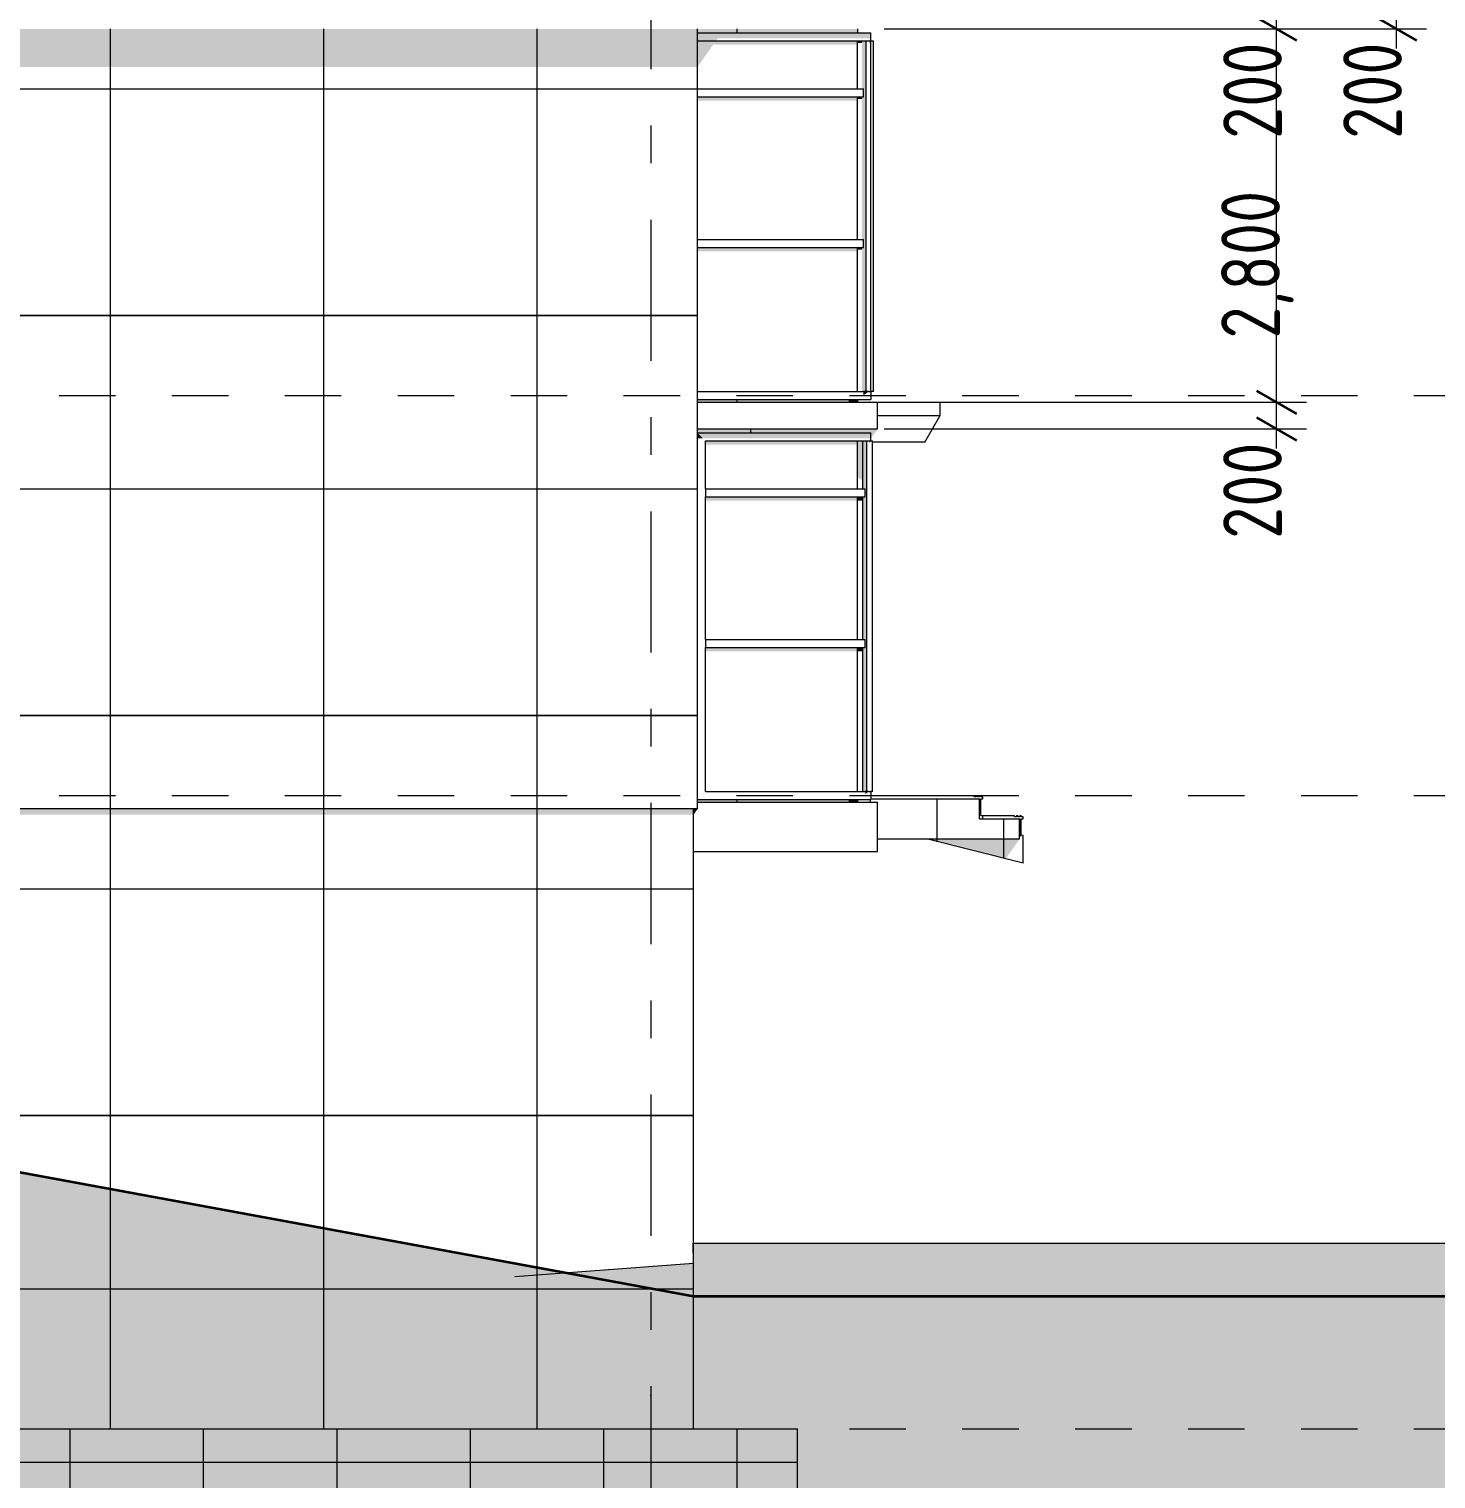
# Model space of a CAD drawing. Header units: millimetres. Extents: x 18162 to 7085488, y 72188 to 247925.
# Drawn here: x 5967295 to 5977845, y 86431 to 97306 of the extents above; entities that cross this region are included whole.
import ezdxf
from ezdxf.enums import TextEntityAlignment as Align

# ---------------------------------------------------------------- set-up
doc = ezdxf.new("R2010")
doc.units = ezdxf.units.MM
doc.header["$MEASUREMENT"] = 0
doc.linetypes.add('Dashed', pattern=[423.333333, 211.666667, -211.666667])
doc.linetypes.add('Double Dashed', pattern=[1093.611073, 529.166651, -211.666656, 141.111112, -211.666656])
for name, color, linetype in [('Drawing & Figure', 7, 'Continuous'), ('Finish - Wall', 7, 'Continuous'), ('Interior - Stair & Railing', 7, 'Continuous'), ('Structural - Bearing', 7, 'Continuous'), ('Structural - Grid', 7, 'Continuous'), ('Structural - Stair & Railing', 7, 'Continuous')]:
    doc.layers.add(name, color=color, linetype=linetype)
doc.styles.add('GENERATED_STYLE_3', font='', dxfattribs={"width": 0.8})
doc.styles.get('GENERATED_STYLE_3').set_extended_font_data('ISOCPEUR MON')
doc.dimstyles.new('GENERATED_STYLE__32', dxfattribs={"dimtxt": 440.00001, "dimasz": 228, "dimexe": 0.18, "dimexo": 50, "dimgap": 0, "dimtad": 1, "dimdec": 0, "dimzin": 0, "dimdsep": 46, "dimtxsty": 'GENERATED_STYLE_3', "dimblk": 'ARROWHEAD_2', "dimblk1": 'ARROWHEAD_2', "dimblk2": 'ARROWHEAD_2', "dimcen": 0.09, "dimclrd": 13, "dimclre": 13, "dimclrt": 13, "dimadec": 0, "dimazin": 0, "dimtfac": 1, "dimtdec": 4, "dimtmove": 0, "dimatfit": 3, "dimfxl": 1, "dimtolj": 1, "dimtzin": 0, "dimarcsym": 0})

# ---------------------------------------------------------------- blocks, each defined once
blk = doc.blocks.new('*X2802', base_point=(6050604, 91556))
at = {"layer": 'Structural - Bearing', "color": 8, "linetype": 'Continuous', "lineweight": 13}
for p, q in [((5967904, 91456), (5967904, 89156)), ((5969504, 91456), (5969504, 89156)), ((5971104, 91456), (5971104, 89156)), ((5966304, 90856), (5967404, 90856)), ((5967404, 90856), (5967904, 90856)), ((5967904, 90856), (5969004, 90856)), ((5969004, 90856), (5969504, 90856)), ((5969504, 90856), (5970604, 90856)), ((5970604, 90856), (5971104, 90856)), ((5971104, 90856), (5972204, 90856)), ((5972204, 90856), (5972278, 90856)), ((5966304, 89156), (5967404, 89156)), ((5967404, 89156), (5966304, 89156)), ((5967904, 89156), (5967404, 89156)), ((5967404, 89156), (5967904, 89156)), ((5967904, 89156), (5969004, 89156)), ((5967904, 89156), (5967904, 88556)), ((5969004, 89156), (5967904, 89156)), ((5969504, 89156), (5969004, 89156)), ((5969004, 89156), (5969504, 89156)), ((5969504, 89156), (5970604, 89156)), ((5969504, 89156), (5969504, 88556)), ((5970604, 89156), (5969504, 89156)), ((5971104, 89156), (5970604, 89156)), ((5970604, 89156), (5971104, 89156)), ((5971104, 89156), (5972204, 89156)), ((5971104, 89156), (5971104, 88556)), ((5972204, 89156), (5971104, 89156)), ((5972278, 89156), (5972204, 89156)), ((5972204, 89156), (5972278, 89156)), ((5967904, 88556), (5967904, 86806)), ((5969504, 88556), (5969504, 86806)), ((5971104, 88556), (5971104, 86806)), ((5966304, 87856), (5967404, 87856)), ((5967404, 87856), (5967904, 87856)), ((5967904, 87856), (5969004, 87856)), ((5969004, 87856), (5969504, 87856)), ((5969504, 87856), (5970604, 87856)), ((5970604, 87856), (5971104, 87856)), ((5971104, 87856), (5972204, 87856)), ((5972204, 87856), (5972278, 87856))]:
    blk.add_line(p, q, dxfattribs=at)
blk = doc.blocks.new('*X2840', base_point=(6050604, 91556))
at = {"layer": 'Structural - Bearing', "color": 8, "linetype": 'Continuous', "lineweight": 13}
for p, q in [((5967904, 97306), (5967904, 95156)), ((5969504, 97306), (5969504, 95156)), ((5971104, 97306), (5971104, 95156)), ((5967021, 96856), (5967404, 96856)), ((5967404, 96856), (5967904, 96856)), ((5967904, 96856), (5969004, 96856)), ((5969004, 96856), (5969504, 96856)), ((5969504, 96856), (5970604, 96856)), ((5970604, 96856), (5971104, 96856)), ((5971104, 96856), (5972204, 96856)), ((5972204, 96856), (5972308, 96856)), ((5967021, 95156), (5967404, 95156)), ((5967404, 95156), (5967021, 95156)), ((5967904, 95156), (5967404, 95156)), ((5967404, 95156), (5967904, 95156)), ((5967904, 95156), (5969004, 95156)), ((5967904, 95156), (5967904, 94556)), ((5969004, 95156), (5967904, 95156)), ((5969504, 95156), (5969004, 95156)), ((5969004, 95156), (5969504, 95156)), ((5969504, 95156), (5970604, 95156)), ((5969504, 95156), (5969504, 94556)), ((5970604, 95156), (5969504, 95156)), ((5971104, 95156), (5970604, 95156)), ((5970604, 95156), (5971104, 95156)), ((5971104, 95156), (5972204, 95156)), ((5971104, 95156), (5971104, 94556)), ((5972204, 95156), (5971104, 95156)), ((5972308, 95156), (5972204, 95156)), ((5972204, 95156), (5972308, 95156)), ((5967904, 94556), (5967904, 94456)), ((5969504, 94556), (5969504, 94456)), ((5971104, 94556), (5971104, 94456))]:
    blk.add_line(p, q, dxfattribs=at)
blk = doc.blocks.new('*X2924', base_point=(6050604, 91556))
at = {"layer": 'Structural - Bearing', "color": 8, "linetype": 'Continuous', "lineweight": 13}
for p, q in [((5967904, 94456), (5967904, 92156)), ((5969504, 94456), (5969504, 92156)), ((5971104, 94456), (5971104, 92156)), ((5967021, 93856), (5967404, 93856)), ((5967404, 93856), (5967904, 93856)), ((5967904, 93856), (5969004, 93856)), ((5969004, 93856), (5969504, 93856)), ((5969504, 93856), (5970604, 93856)), ((5970604, 93856), (5971104, 93856)), ((5971104, 93856), (5972204, 93856)), ((5972204, 93856), (5972308, 93856)), ((5967021, 92156), (5967404, 92156)), ((5967404, 92156), (5967021, 92156)), ((5967904, 92156), (5967404, 92156)), ((5967404, 92156), (5967904, 92156)), ((5967904, 92156), (5969004, 92156)), ((5967904, 92156), (5967904, 91556)), ((5969004, 92156), (5967904, 92156)), ((5969504, 92156), (5969004, 92156)), ((5969004, 92156), (5969504, 92156)), ((5969504, 92156), (5970604, 92156)), ((5969504, 92156), (5969504, 91556)), ((5970604, 92156), (5969504, 92156)), ((5971104, 92156), (5970604, 92156)), ((5970604, 92156), (5971104, 92156)), ((5971104, 92156), (5972204, 92156)), ((5971104, 92156), (5971104, 91556)), ((5972204, 92156), (5971104, 92156)), ((5972308, 92156), (5972204, 92156)), ((5972204, 92156), (5972308, 92156)), ((5967904, 91556), (5967904, 91456)), ((5969504, 91556), (5969504, 91456)), ((5971104, 91556), (5971104, 91456))]:
    blk.add_line(p, q, dxfattribs=at)
blk = doc.blocks.new('*X2934', base_point=(6050604, 91556))
at = {"layer": 'Structural - Bearing', "color": 7, "linetype": 'Continuous', "lineweight": 9}
blk.add_line((5972704, 94306), (5972704, 94276), dxfattribs=at)
blk = doc.blocks.new('*D2982', base_point=(6050604, 91556))
at = {"color": 12, "linetype": 'Continuous', "lineweight": 35}
for p, q in [((5976499, 94593), (5976799, 94420)), ((5976499, 94393), (5976799, 94220))]:
    blk.add_line(p, q, dxfattribs=at)
at = {"color": 13, "linetype": 'Continuous', "lineweight": 13}
for p, q in [((5976649, 94306), (5976649, 94506)), ((5976874, 94306), (5973708, 94306)), ((5976649, 94159), (5976649, 94306))]:
    blk.add_line(p, q, dxfattribs=at)
at = {"color": 13, "lineweight": 13, "insert": (5976689, 93482), "char_height": 440, "attachment_point": 7, "rotation": 90, "style": 'GENERATED_STYLE_3'}
blk.add_mtext('\\A1;{\\pql;\\fISOCPEUR MON|b0|i0|c0|p0;\\W0.800000;200}', dxfattribs=at)
blk = doc.blocks.new('ARROWHEAD_2')
at = {"color": 0, "linetype": 'Continuous', "lineweight": 0}
for p, q in [((-0.378, -0.655), (0.378, 0.655)), ((0, 0), (-1, 0))]:
    blk.add_line(p, q, dxfattribs=at)
blk = doc.blocks.new('*D2983', base_point=(6050604, 91556))
at = {"color": 12, "linetype": 'Continuous', "lineweight": 35}
for p, q in [((5976499, 97393), (5976799, 97220)), ((5976499, 94593), (5976799, 94420))]:
    blk.add_line(p, q, dxfattribs=at)
at = {"color": 13, "linetype": 'Continuous', "lineweight": 13}
for p, q in [((5976874, 97306), (5973708, 97306)), ((5976649, 94506), (5976649, 97306)), ((5976874, 94506), (5973708, 94506)), ((5976649, 94306), (5976649, 94506))]:
    blk.add_line(p, q, dxfattribs=at)
at = {"color": 13, "lineweight": 13, "char_height": 440, "attachment_point": 7, "rotation": 90, "style": 'GENERATED_STYLE_3'}
for s, insert in [('\\A1;{\\pql;\\fISOCPEUR MON|b0|i0|c0|p0;\\W0.800000;200}', (5976689, 96482)), ('\\A1;{\\pql;\\fISOCPEUR MON|b0|i0|c0|p0;\\W0.800000;2,800}', (5976777, 94984))]:
    blk.add_mtext(s, dxfattribs=dict(at, insert=insert))
blk = doc.blocks.new('*D2984', base_point=(6050604, 91556))
at = {"color": 12, "linetype": 'Continuous', "lineweight": 35}
for p, q in [((5976499, 97593), (5976799, 97420)), ((5976499, 97393), (5976799, 97220))]:
    blk.add_line(p, q, dxfattribs=at)
at = {"color": 13, "linetype": 'Continuous', "lineweight": 13}
for p, q in [((5976649, 97306), (5976649, 97506)), ((5976874, 97306), (5973708, 97306))]:
    blk.add_line(p, q, dxfattribs=at)
blk = doc.blocks.new('*D3046', base_point=(6050604, 91556))
at = {"color": 13, "linetype": 'Continuous', "lineweight": 13}
for p, q in [((5977549, 97506), (5977549, 130306)), ((5977774, 97506), (5973708, 97506)), ((5977549, 97306), (5977549, 97506)), ((5977774, 97306), (5973708, 97306)), ((5977549, 97159), (5977549, 97306))]:
    blk.add_line(p, q, dxfattribs=at)
at = {"color": 12, "linetype": 'Continuous', "lineweight": 35}
for p, q in [((5977399, 97593), (5977699, 97420)), ((5977399, 97393), (5977699, 97220))]:
    blk.add_line(p, q, dxfattribs=at)
at = {"color": 13, "lineweight": 13, "insert": (5977589, 96482), "char_height": 440, "attachment_point": 7, "rotation": 90, "style": 'GENERATED_STYLE_3'}
blk.add_mtext('\\A1;{\\pql;\\fISOCPEUR MON|b0|i0|c0|p0;\\W0.800000;200}', dxfattribs=at)
blk = doc.blocks.new('Standard grid marker[383]_3', base_point=(5971958, 151556))
at = {"layer": 'Structural - Grid', "color": 13, "linetype": 'Double Dashed', "lineweight": 13, "ltscale": 2}
for p, q in [((5971958, 150556), (5971958, 87056)), ((5971958, 87056), (5971958, 86056))]:
    blk.add_line(p, q, dxfattribs=at)
blk.add_point((5971958, 87056), dxfattribs=at)
blk.add_point((5971958, 87056), dxfattribs=at)
at = {"layer": 'Structural - Grid', "color": 13, "lineweight": 13, "style": 'GENERATED_STYLE_3'}
blk.add_attdef('AC_MarkerText_1', text='', height=500, rotation=360, dxfattribs=at).set_placement((5971958, 85706), align=Align.TOP_CENTER)

msp = doc.modelspace()

# ---------------------------------------------------------------- hatches: boundary and pattern name
at = {"linetype": 'Continuous', "lineweight": 9}
h = msp.add_hatch(dxfattribs=at)
h.set_pattern_fill('Grid_50x100_0003', style=0, pattern_type=2)
h.set_pattern_definition([(180, (6050603.8, 91556.2), (0, 1000), []), (90, (6050603.8, 91556.2), (500, 0), [])])
h.paths.add_polyline_path([(5974723, 91231.2), (5974023.5, 91231.2), (5974748.1, 91050), (5974748.1, 91256.2), (5974733.1, 91259.9), (5974733.1, 91256.2), (5974723.1, 91256.2), (5974723.1, 91262.4), (5974723, 91262.5)])
at = {"linetype": 'Continuous', "lineweight": 0}
for points in [[(5974723, 91241.9), (5974733.1, 91256.2), (5974723.1, 91256.2), (5974723.1, 91262.4), (5974723, 91262.5)], [(5974723, 91231.2), (5974023.5, 91231.2), (5974617.9, 91082.6)]]:
    msp.add_hatch(color=49, dxfattribs=at).paths.add_polyline_path(points)
at = {"layer": 'Drawing & Figure', "linetype": 'Continuous', "lineweight": 0}
for points in [[(5993421.1, 72524.1), (5993421.1, 87799.7), (5972278.1, 87799.7), (5955912.3, 90812.5), (5920026.1, 90812.5), (5920026.1, 72524.1)], [(5993421.1, 87799.7), (5993421.1, 88199.7), (5972275.8, 88199.7), (5972278.1, 88049), (5968873.7, 87799.7)]]:
    msp.add_hatch(color=49, dxfattribs=at).paths.add_polyline_path(points)
at = {"layer": 'Drawing & Figure', "linetype": 'Continuous', "lineweight": 35}
h = msp.add_hatch(dxfattribs=at)
h.set_pattern_fill('Render_0003', color=8, style=0, pattern_type=2)
h.set_pattern_definition([(45, (6050603.8, 92256.18), (-222.7386, 222.7386), [0, -210, 0, -315]), (110, (6051303.8, 92256.18), (296.0032, 107.7363), [0, -154, 0, -266])])
h.paths.add_polyline_path([(5993421.1, 87799.7), (5993421.1, 88199.7), (5972275.8, 88199.7), (5972278.1, 88049), (5970937.8, 87950.9)])
at = {"layer": 'Finish - Wall', "linetype": 'Continuous', "lineweight": 0}
for points in [[(5972308.1, 97216.2), (5972445, 97216.2), (5972458.2, 97234.9), (5972458.2, 97235.5), (5973608.1, 97235.5), (5973608.1, 97276.2), (5972308.1, 97276.2)], [(5972308.1, 97022.6), (5972425, 97187.9), (5973498.1, 97187.9), (5973498.1, 96856.2), (5973508.1, 96856.2), (5973508.1, 97216.2), (5972308.1, 97216.2)], [(5973508.1, 97202), (5973541.5, 97202), (5973541.5, 97216.2), (5973508.1, 97216.2)], [(5973541.5, 97216.2), (5973541.5, 96856.2), (5973551.5, 96856.2), (5973551.5, 96826.2), (5973571, 96826.2), (5973571, 97216.2)], [(5973590.5, 97216.2), (5973599.3, 97203.8), (5973600.5, 97205.5), (5973600.5, 97216.2)], [(5973608.1, 97216.2), (5973600.5, 97216.2), (5973600.5, 97205.5)], [(5972308.1, 96796.2), (5972308.1, 96767.9), (5973498.1, 96767.9), (5973498.1, 95726.2), (5973508.1, 95726.2), (5973508.1, 96796.2)], [(5973508.1, 96796.2), (5973508.1, 96782), (5973541.5, 96782), (5973541.5, 96796.2)], [(5973541.5, 96796.2), (5973541.5, 95726.2), (5973551.5, 95726.2), (5973551.5, 95696.2), (5973571, 95696.2), (5973571, 96826.2), (5973551.5, 96826.2), (5973551.5, 96796.2)], [(5972308.1, 95666.2), (5972308.1, 95637.9), (5973498.1, 95637.9), (5973498.1, 94586.2), (5973508.1, 94586.2), (5973508.1, 95666.2)], [(5973508.1, 95666.2), (5973508.1, 95652), (5973541.5, 95652), (5973541.5, 95666.2)], [(5973541.5, 95666.2), (5973541.5, 94586.2), (5973571, 94586.2), (5973571, 95696.2), (5973551.5, 95696.2), (5973551.5, 95666.2)], [(5973551.5, 94558.6), (5973590.5, 94586.2), (5973551.5, 94586.2)], [(5972308.1, 94276.2), (5972348.8, 94235.5), (5973608.1, 94235.5), (5973608.1, 94276.2)], [(5972348.8, 94235.5), (5972308.1, 94276.2), (5972308.1, 94235.5)], [(5973508.1, 94216.2), (5972368.1, 94216.2), (5972368.1, 94187.9), (5973508.1, 94187.9)], [(5973508.1, 94216.2), (5973508.1, 93945.7), (5973545.7, 93919.1), (5973545.7, 94216.2)], [(5973545.7, 94216.2), (5973545.7, 93856.2), (5973565.7, 93856.2), (5973565.7, 93826.2), (5973578.1, 93826.2), (5973578.1, 94216.2)], [(5973590.5, 94216.2), (5973599.3, 94203.8), (5973608.1, 94216.2)], [(5973508.1, 93796.2), (5972368.1, 93796.2), (5972368.1, 93767.9), (5973508.1, 93767.9)], [(5973545.7, 93796.2), (5973508.1, 93796.2), (5973508.1, 93767.9), (5973545.7, 93767.9)], [(5973565.7, 93796.2), (5973545.7, 93796.2), (5973545.7, 92726.2), (5973565.7, 92726.2), (5973565.7, 92696.2), (5973578.1, 92696.2), (5973578.1, 93826.2), (5973565.7, 93826.2)], [(5973508.1, 92666.2), (5972368.1, 92666.2), (5972368.1, 92637.9), (5973508.1, 92637.9)], [(5973508.1, 92666.2), (5973508.1, 92637.9), (5973545.7, 92637.9), (5973545.7, 92666.2)], [(5973545.7, 92666.2), (5973545.7, 91586.2), (5973578.1, 91586.2), (5973578.1, 92696.2), (5973565.7, 92696.2), (5973565.7, 92666.2)], [(5973565.7, 91586.2), (5973565.7, 91568.6), (5973590.5, 91586.2)]]:
    msp.add_hatch(color=49, dxfattribs=at).paths.add_polyline_path(points)
at = {"layer": 'Interior - Stair & Railing', "linetype": 'Continuous', "lineweight": 0}
for points in [[(5973446.3, 94526.2), (5973446.1, 94526.2), (5973446.1, 94506.2), (5973446.3, 94506.2)], [(5973446.8, 94526.2), (5973446.3, 94526.2), (5973446.3, 94506.2), (5973446.8, 94506.2)], [(5973447.7, 94526.2), (5973446.8, 94526.2), (5973446.8, 94506.2), (5973447.7, 94506.2)], [(5973448.9, 94526.2), (5973447.7, 94526.2), (5973447.7, 94506.2), (5973448.9, 94506.2)], [(5973450.4, 94526.2), (5973448.9, 94526.2), (5973448.9, 94506.2), (5973450.4, 94506.2)], [(5973452.1, 94526.2), (5973450.4, 94526.2), (5973450.4, 94506.2), (5973452.1, 94506.2)], [(5973454, 94526.2), (5973452.1, 94526.2), (5973452.1, 94506.2), (5973454, 94506.2)], [(5973456, 94526.2), (5973454, 94526.2), (5973454, 94506.2), (5973456, 94506.2)], [(5973458.1, 94526.2), (5973456, 94526.2), (5973456, 94506.2), (5973458.1, 94506.2)], [(5973460.2, 94526.2), (5973458.1, 94526.2), (5973458.1, 94506.2), (5973460.2, 94506.2)], [(5973462.2, 94526.2), (5973460.2, 94526.2), (5973460.2, 94506.2), (5973462.2, 94506.2)], [(5973464.1, 94526.2), (5973462.2, 94526.2), (5973462.2, 94506.2), (5973464.1, 94506.2)], [(5973465.8, 94526.2), (5973464.1, 94526.2), (5973464.1, 94506.2), (5973465.8, 94506.2)], [(5973467.3, 94526.2), (5973465.8, 94526.2), (5973465.8, 94506.2), (5973467.3, 94506.2)], [(5973468.5, 94526.2), (5973467.3, 94526.2), (5973467.3, 94506.2), (5973468.5, 94506.2)], [(5973469.4, 94526.2), (5973468.5, 94526.2), (5973468.5, 94506.2), (5973469.4, 94506.2)], [(5973469.9, 94526.2), (5973469.4, 94526.2), (5973469.4, 94506.2), (5973469.9, 94506.2)], [(5973470.1, 94526.2), (5973469.9, 94526.2), (5973469.9, 94506.2), (5973470.1, 94506.2)], [(5973446.3, 91526.2), (5973446.1, 91526.2), (5973446.1, 91506.2), (5973446.3, 91506.2)], [(5973446.8, 91526.2), (5973446.3, 91526.2), (5973446.3, 91506.2), (5973446.8, 91506.2)], [(5973447.7, 91526.2), (5973446.8, 91526.2), (5973446.8, 91506.2), (5973447.7, 91506.2)], [(5973448.9, 91526.2), (5973447.7, 91526.2), (5973447.7, 91506.2), (5973448.9, 91506.2)], [(5973450.4, 91526.2), (5973448.9, 91526.2), (5973448.9, 91506.2), (5973450.4, 91506.2)], [(5973452.1, 91526.2), (5973450.4, 91526.2), (5973450.4, 91506.2), (5973452.1, 91506.2)], [(5973454, 91526.2), (5973452.1, 91526.2), (5973452.1, 91506.2), (5973454, 91506.2)], [(5973456, 91526.2), (5973454, 91526.2), (5973454, 91506.2), (5973456, 91506.2)], [(5973458.1, 91526.2), (5973456, 91526.2), (5973456, 91506.2), (5973458.1, 91506.2)], [(5973460.2, 91526.2), (5973458.1, 91526.2), (5973458.1, 91506.2), (5973460.2, 91506.2)], [(5973462.2, 91526.2), (5973460.2, 91526.2), (5973460.2, 91506.2), (5973462.2, 91506.2)], [(5973464.1, 91526.2), (5973462.2, 91526.2), (5973462.2, 91506.2), (5973464.1, 91506.2)], [(5973465.8, 91526.2), (5973464.1, 91526.2), (5973464.1, 91506.2), (5973465.8, 91506.2)], [(5973467.3, 91526.2), (5973465.8, 91526.2), (5973465.8, 91506.2), (5973467.3, 91506.2)], [(5973468.5, 91526.2), (5973467.3, 91526.2), (5973467.3, 91506.2), (5973468.5, 91506.2)], [(5973469.4, 91526.2), (5973468.5, 91526.2), (5973468.5, 91506.2), (5973469.4, 91506.2)], [(5973469.9, 91526.2), (5973469.4, 91526.2), (5973469.4, 91506.2), (5973469.9, 91506.2)], [(5973470.1, 91526.2), (5973469.9, 91526.2), (5973469.9, 91506.2), (5973470.1, 91506.2)]]:
    msp.add_hatch(color=49, dxfattribs=at).paths.add_polyline_path(points)
at = {"layer": 'Structural - Bearing', "linetype": 'Continuous', "lineweight": 0}
for points in [[(5953658.1, 97022.4), (5962513.1, 97022.4), (5962513.1, 96887.7), (5962525.7, 96875.1), (5962525.7, 96856.2), (5962758.1, 96856.2), (5962758.1, 95156.2), (5962513.1, 95156.2), (5962513.1, 95017.7), (5962525.7, 95005.1), (5962525.7, 94975.5), (5962513.1, 94957.7), (5962513.1, 94456.2), (5963758.1, 94456.2), (5963758.1, 94506.2), (5963946.1, 94506.2), (5963946.1, 94526.2), (5963808.1, 94526.2), (5963808.1, 94586.2), (5963795.7, 94586.2), (5963795.7, 97216.2), (5963808.1, 97216.2), (5963808.1, 97276.2), (5967008.1, 97276.2), (5967008.1, 97216.2), (5967020.5, 97216.2), (5967020.5, 97022.4), (5972308, 97022.4), (5972308.1, 97022.6), (5972308.1, 97306.2), (5966853.8, 97306.2), (5958058.1, 97306.2), (5953658.1, 97306.2)], [(5972308.1, 97306.2), (5972308.1, 97276.2), (5973508.1, 97276.2), (5973508.1, 97306.2)], [(5973446.1, 94526.2), (5972308.1, 94526.2), (5972308.1, 94506.2), (5973446.1, 94506.2)], [(5973470.1, 94506.2), (5973508.1, 94506.2), (5973508.1, 94526.2), (5973470.1, 94526.2)], [(5972308.1, 94306.2), (5972308.1, 94276.2), (5973608.1, 94276.2), (5973608.1, 94235.5), (5973658.1, 94306.2)], [(5972308.1, 91526.2), (5972308.1, 91506.2), (5973446.1, 91506.2), (5973446.1, 91526.2)], [(5973508.1, 91526.2), (5973470.1, 91526.2), (5973470.1, 91506.2), (5973508.1, 91506.2)], [(5967058.1, 91456.2), (5967058.1, 91413.7), (5972278.1, 91413.7), (5972278.1, 91456.2)], [(5972278.1, 91413.7), (5972308.1, 91456.2), (5972278.1, 91456.2)]]:
    msp.add_hatch(color=49, dxfattribs=at).paths.add_polyline_path(points)
at = {"layer": 'Structural - Bearing', "linetype": 'Continuous', "lineweight": 9}
h = msp.add_hatch(dxfattribs=at)
h.set_pattern_fill('Grid_100x100_0003', style=0, pattern_type=2)
h.set_pattern_definition([(180, (6050603.8, 91556.2), (-1e-10, 1000), []), (90, (6050603.8, 91556.2), (1000, 0), [])])
h.paths.add_polyline_path([(5972308.1, 97306.2), (5972308.1, 97276.2), (5973508.1, 97276.2), (5973508.1, 97306.2)])
h = msp.add_hatch(dxfattribs=at)
h.set_pattern_fill('Grid_100x100_0003', style=0, pattern_type=2)
h.set_pattern_definition([(180, (6050603.8, 91556.2), (0, 1000), []), (90, (6050603.8, 91556.2), (1000, 0), [])])
h.paths.add_polyline_path([(5973446.1, 94526.2), (5972308.1, 94526.2), (5972308.1, 94506.2), (5973446.1, 94506.2)])
h = msp.add_hatch(dxfattribs=at)
h.set_pattern_fill('Grid_100x100_0003', style=0, pattern_type=2)
h.set_pattern_definition([(180, (6050603.8, 91556.2), (0, 1000), []), (90, (6050603.8, 91556.2), (1000, 0), [])])
h.paths.add_polyline_path([(5973470.1, 94506.2), (5973508.1, 94506.2), (5973508.1, 94526.2), (5973470.1, 94526.2)])
h = msp.add_hatch(dxfattribs=at)
h.set_pattern_fill('Grid_100x100_0003', style=0, pattern_type=2)
h.set_pattern_definition([(180, (6050603.8, 91556.2), (0, 1000), []), (90, (6050603.8, 91556.2), (1000, 0), [])])
h.paths.add_polyline_path([(5972308.1, 91526.2), (5972308.1, 91506.2), (5973446.1, 91506.2), (5973446.1, 91526.2)])
h = msp.add_hatch(dxfattribs=at)
h.set_pattern_fill('Grid_100x100_0003', style=0, pattern_type=2)
h.set_pattern_definition([(180, (6050603.8, 91556.2), (0, 1000), []), (90, (6050603.8, 91556.2), (1000, 0), [])])
h.paths.add_polyline_path([(5973508.1, 91526.2), (5973470.1, 91526.2), (5973470.1, 91506.2), (5973508.1, 91506.2)])
h = msp.add_hatch(dxfattribs=at)
h.set_pattern_fill('Grid_100x100_0003', style=0, pattern_type=2)
h.set_pattern_definition([(0, (6050603.8, 91556.2), (0, 1000), []), (90, (6050603.8, 91556.2), (-1000, 0), [])])
h.paths.add_polyline_path([(5952858.1, 86806.2), (5952858.1, 85606.2), (5973058.1, 85606.2), (5973058.1, 86806.2)])
at = {"layer": 'Structural - Stair & Railing', "linetype": 'Continuous', "lineweight": 9}
h = msp.add_hatch(dxfattribs=at)
h.set_pattern_fill('Grid_50x100_0003', style=0, pattern_type=2)
h.set_pattern_definition([(0, (6050603.8, 91556.2), (0, 1000), []), (90, (6050603.8, 91556.2), (-500, 0), [])])
h.paths.add_polyline_path([(5973508.1, 91506.2), (5973658.1, 91506.2), (5973658.1, 91231.2), (5974423.1, 91231.2), (5974423.1, 91381.2), (5974423, 91381.2), (5974423, 91531.2), (5973608.1, 91531.2), (5973608.1, 91526.2), (5973508.1, 91526.2)])
h = msp.add_hatch(dxfattribs=at)
h.set_pattern_fill('Grid_50x100_0003', style=0, pattern_type=2)
h.set_pattern_definition([(360, (6050603.8, 91556.2), (0, 1000), []), (90, (6050603.8, 91556.2), (-500, 0), [])])
h.paths.add_polyline_path([(5974723, 91231.2), (5974723, 91381.2), (5974423.1, 91381.2), (5974423.1, 91231.2)])

# ---------------------------------------------------------------- linework, layer by layer
at = {"color": 8, "linetype": 'Dashed', "lineweight": 13, "ltscale": 2}
for p, q in [((5948046.5, 94556.2), (5978885, 94556.2)), ((5948046.5, 91556.2), (5978885, 91556.2)), ((5948046.5, 86806.2), (5978885, 86806.2))]:
    msp.add_line(p, q, dxfattribs=at)
at = {"color": 7, "linetype": 'Continuous', "lineweight": 13}
for p, q in [((5974723.1, 91262.4), (5974723, 91262.5)), ((5974748.1, 91256.2), (5974733.1, 91259.9)), ((5974748.1, 91050), (5974748.1, 91256.2)), ((5974748.1, 91050), (5974023.5, 91231.2))]:
    msp.add_line(p, q, dxfattribs=at)
at = {"layer": 'Drawing & Figure', "color": 7, "linetype": 'Continuous', "lineweight": 35, "flags": 128}
msp.add_lwpolyline([(5993421.1, 72524.1), (5993421.1, 87799.7), (5972278.1, 87799.7), (5955912.3, 90812.5), (5920026.1, 90812.5), (5920026.1, 72524.1)], close=True, dxfattribs=at)
at = {"layer": 'Drawing & Figure', "color": 7, "linetype": 'Continuous', "lineweight": 13}
msp.add_lwpolyline([(5970937.8, 87950.9), (5972278.1, 88049), (5972275.8, 88199.7), (5993421.1, 88199.7), (5993421.1, 87799.7)], dxfattribs=at)
at = {"layer": 'Finish - Wall', "color": 7, "linetype": 'Continuous', "lineweight": 9}
for p, q in [((5972308.1, 97276.2), (5973608.1, 97276.2)), ((5973608.1, 97216.2), (5973608.1, 97276.2)), ((5972308.1, 97216.2), (5973608.1, 97216.2)), ((5973508.1, 96856.2), (5973508.1, 97216.2)), ((5973571, 96826.2), (5973571, 97216.2)), ((5973608.1, 96826.2), (5973608.1, 97216.2)), ((5973608.1, 97216.2), (5973627.6, 97216.2)), ((5973627.6, 96826.2), (5973627.6, 97216.2)), ((5972308.1, 96856.2), (5973551.5, 96856.2)), ((5972308.1, 96796.2), (5973551.5, 96796.2)), ((5973508.1, 95726.2), (5973508.1, 96796.2)), ((5973551.5, 96796.2), (5973551.5, 96856.2)), ((5973571, 95696.2), (5973571, 96826.2)), ((5973608.1, 95696.2), (5973608.1, 96826.2)), ((5973627.6, 95696.2), (5973627.6, 96826.2)), ((5972308.1, 95726.2), (5973551.5, 95726.2)), ((5973551.5, 95666.2), (5973551.5, 95726.2)), ((5972308.1, 95666.2), (5973551.5, 95666.2)), ((5973508.1, 94586.2), (5973508.1, 95666.2)), ((5973571, 94586.2), (5973571, 95696.2)), ((5973608.1, 94586.2), (5973608.1, 95696.2)), ((5973627.6, 94586.2), (5973627.6, 95696.2)), ((5972308.1, 94586.2), (5973551.5, 94586.2)), ((5972308.1, 94526.2), (5973608.1, 94526.2)), ((5973571, 94586.2), (5973551.5, 94586.2)), ((5973590.5, 94586.2), (5973571, 94586.2)), ((5973590.5, 94586.2), (5973608.1, 94586.2)), ((5973608.1, 94586.2), (5973608.1, 94526.2)), ((5973627.6, 94586.2), (5973608.1, 94586.2)), ((5972308.1, 94276.2), (5973608.1, 94276.2)), ((5972368.1, 94216.2), (5973565.7, 94216.2)), ((5972368.1, 93856.2), (5972368.1, 94216.2)), ((5973508.1, 93856.2), (5973508.1, 94216.2)), ((5973545.7, 94216.2), (5973545.7, 93856.2)), ((5973565.7, 94216.2), (5973578.1, 94216.2)), ((5973578.1, 94216.2), (5973590.5, 94216.2)), ((5973578.1, 93826.2), (5973578.1, 94216.2)), ((5973590.5, 94216.2), (5973608.1, 94216.2)), ((5973608.1, 94216.2), (5973608.1, 94276.2)), ((5973608.1, 94216.2), (5973620.5, 94216.2)), ((5973620.5, 93826.2), (5973620.5, 94216.2)), ((5972368.1, 93856.2), (5973565.7, 93856.2)), ((5972368.1, 93856.2), (5972368.1, 93796.2)), ((5973565.7, 93796.2), (5973565.7, 93856.2)), ((5972368.1, 92726.2), (5972368.1, 93796.2)), ((5972368.1, 93796.2), (5973565.7, 93796.2)), ((5973508.1, 92726.2), (5973508.1, 93796.2)), ((5973545.7, 93796.2), (5973545.7, 92726.2)), ((5973578.1, 92696.2), (5973578.1, 93826.2)), ((5973620.5, 92696.2), (5973620.5, 93826.2)), ((5972368.1, 92726.2), (5973565.7, 92726.2)), ((5972368.1, 92726.2), (5972368.1, 92666.2)), ((5972368.1, 91586.2), (5972368.1, 92666.2)), ((5972368.1, 92666.2), (5973565.7, 92666.2)), ((5973508.1, 91586.2), (5973508.1, 92666.2)), ((5973545.7, 92666.2), (5973545.7, 91586.2)), ((5973565.7, 92666.2), (5973565.7, 92726.2)), ((5973578.1, 91586.2), (5973578.1, 92696.2)), ((5973620.5, 91586.2), (5973620.5, 92696.2)), ((5972368.1, 91586.2), (5973565.7, 91586.2)), ((5973578.1, 91586.2), (5973565.7, 91586.2)), ((5973590.5, 91586.2), (5973578.1, 91586.2)), ((5973590.5, 91586.2), (5973608.1, 91586.2)), ((5973620.5, 91586.2), (5973608.1, 91586.2)), ((5973608.1, 91586.2), (5973608.1, 91526.2)), ((5972308.1, 91526.2), (5973608.1, 91526.2))]:
    msp.add_line(p, q, dxfattribs=at)
at = {"layer": 'Interior - Stair & Railing', "color": 7, "linetype": 'Continuous', "lineweight": 9}
for p, q in [((5973446.1, 94506.2), (5973446.1, 94526.2)), ((5973470.1, 94506.2), (5973470.1, 94526.2)), ((5973446.1, 91506.2), (5973446.1, 91526.2)), ((5973470.1, 91506.2), (5973470.1, 91526.2))]:
    msp.add_line(p, q, dxfattribs=at)
at = {"layer": 'Structural - Bearing', "color": 7, "linetype": 'Continuous', "lineweight": 13}
for p, q in [((5972308.1, 94456.2), (5972308.1, 97306.2)), ((5973508.1, 97306.2), (5973508.1, 97276.2)), ((5972308.1, 94506.2), (5973658.1, 94506.2)), ((5973508.1, 94526.2), (5973508.1, 94506.2)), ((5973658.1, 94306.2), (5973658.1, 94506.2)), ((5973658.1, 94506.2), (5974128.1, 94506.2)), ((5974128.1, 94406.2), (5974128.1, 94506.2)), ((5972308.1, 91456.2), (5972308.1, 94456.2)), ((5973658.1, 94406.2), (5974128.1, 94406.2)), ((5974012.6, 94206.2), (5974128.1, 94406.2)), ((5972308.1, 94306.2), (5973658.1, 94306.2)), ((5974012.6, 94206.2), (5973620.5, 94206.2)), ((5972308.1, 91506.2), (5973658.1, 91506.2)), ((5973508.1, 91526.2), (5973508.1, 91506.2)), ((5973658.1, 91136.2), (5973658.1, 91506.2)), ((5972308.1, 91456.2), (5967058.1, 91456.2)), ((5972278.1, 86806.2), (5972278.1, 91456.2)), ((5972278.1, 91136.2), (5973658.1, 91136.2)), ((5952858.1, 86806.2), (5973058.1, 86806.2)), ((5973058.1, 85606.2), (5973058.1, 86806.2))]:
    msp.add_line(p, q, dxfattribs=at)
at = {"layer": 'Structural - Stair & Railing', "color": 7, "linetype": 'Continuous', "lineweight": 18}
for p, q in [((5973608.1, 91556.2), (5974383.1, 91556.2)), ((5973608.1, 91531.2), (5974423, 91531.2)), ((5974383.1, 91546.2), (5974383.1, 91556.2)), ((5974398.1, 91546.2), (5974383.1, 91546.2)), ((5974398.1, 91556.2), (5974408.1, 91556.2)), ((5974398.1, 91556.2), (5974398.1, 91546.2)), ((5974408.1, 91546.2), (5974408.1, 91556.2)), ((5974423.1, 91546.2), (5974408.1, 91546.2)), ((5974423.1, 91556.2), (5974433.1, 91556.2)), ((5974423.1, 91556.2), (5974423.1, 91546.2)), ((5974423.1, 91531.2), (5974423.1, 91406.2)), ((5974433.1, 91546.2), (5974433.1, 91556.2)), ((5974448.1, 91546.2), (5974433.1, 91546.2)), ((5974433.1, 91406.2), (5974433.1, 91531.2)), ((5974433.1, 91531.2), (5974448.1, 91531.2)), ((5974448.1, 91531.2), (5974448.1, 91546.2)), ((5974423.1, 91381.2), (5974423.1, 91406.2)), ((5974433.1, 91406.2), (5974448.1, 91406.2)), ((5974448.1, 91406.2), (5974683.1, 91406.2)), ((5974448.1, 91381.2), (5974448.1, 91406.2)), ((5974683.1, 91396.2), (5974683.1, 91406.2)), ((5974698.1, 91396.2), (5974683.1, 91396.2)), ((5974698.1, 91406.2), (5974708.1, 91406.2)), ((5974698.1, 91406.2), (5974698.1, 91396.2)), ((5974708.1, 91396.2), (5974708.1, 91406.2)), ((5974723.1, 91396.2), (5974708.1, 91396.2)), ((5974723, 91381.2), (5974723.1, 91381.2)), ((5974723.1, 91406.2), (5974733.1, 91406.2)), ((5974723.1, 91406.2), (5974723.1, 91396.2)), ((5974723.1, 91381.2), (5974723.1, 91256.2)), ((5974733.1, 91396.2), (5974733.1, 91406.2)), ((5974748.1, 91396.2), (5974733.1, 91396.2)), ((5974733.1, 91256.2), (5974733.1, 91381.2)), ((5974733.1, 91381.2), (5974748.1, 91381.2)), ((5974748.1, 91381.2), (5974748.1, 91396.2)), ((5974723.1, 91256.2), (5974733.1, 91256.2))]:
    msp.add_line(p, q, dxfattribs=at)
at = {"layer": 'Structural - Stair & Railing', "color": 7, "linetype": 'Continuous', "lineweight": 13}
for p, q in [((5974423, 91381.2), (5974423, 91531.2)), ((5974423.1, 91381.2), (5974423, 91381.2)), ((5974423.1, 91381.2), (5974723, 91381.2)), ((5974723, 91231.2), (5974723, 91381.2)), ((5973658.1, 91231.2), (5974423.1, 91231.2)), ((5974423.1, 91231.2), (5974723, 91231.2))]:
    msp.add_line(p, q, dxfattribs=at)

# ---------------------------------------------------------------- block references
at = {"layer": 'Structural - Bearing', "lineweight": 0}
for name in ['*X2840', '*X2924', '*X2934', '*X2802']:
    msp.add_blockref(name, (6050603.8, 91556.2), dxfattribs=at)
at = {"layer": 'Structural - Grid', "color": 13, "linetype": 'Continuous', "lineweight": 13}
msp.add_blockref('Standard grid marker[383]_3', (5971958.1, 151556.2), dxfattribs=at)

# ---------------------------------------------------------------- dimensions: what is measured, and where the dimension line sits
at = {"color": 13, "linetype": 'Continuous', "lineweight": 13}
for base, p1, p2, picture, middle in [((5977549, 97506.2), (5973083.4, 97306.2), (5973083.4, 97506.2), '*D3046', (5977241, 96984)), ((5976649, 97506.2), (5973658.1, 97306.2), (5973658.1, 97506.2), '*D2984', (5976341, 96984)), ((5976649, 97306.2), (5973658.1, 94506.2), (5973658.1, 97306.2), '*D2983', (5976341, 95721.1)), ((5976649, 94506.2), (5973658.1, 94306.2), (5973658.1, 94506.2), '*D2982', (5976341, 93984))]:
    dim = msp.add_linear_dim(base=base, p1=p1, p2=p2, angle=90, dimstyle='GENERATED_STYLE__32', dxfattribs=at)
    dim.commit()
    dim.dimension.update_dxf_attribs({"geometry": picture, "text_midpoint": middle, "dimtype": 160, "text_rotation": 90})

doc.saveas('drawing.dxf')
